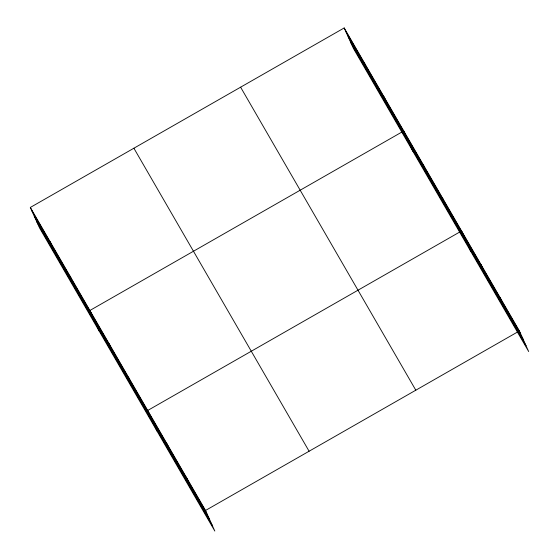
<?xml version="1.0" encoding="UTF-8"?>
<svg xmlns="http://www.w3.org/2000/svg" width="559" height="559" viewBox="0 0 559 559"><rect width="100%" height="100%" fill="white"/><g stroke="black" fill="none" stroke-linecap="round" stroke-linejoin="round"><path stroke-width="0.84" d="M30.319 207.452L205.523 510.465L214.817 531.05L39.612 228.044L30.319 207.452L344.183 27.95L519.388 330.956L528.681 351.548L353.477 48.535L344.183 27.95M205.523 510.465L519.388 330.956M345.476 30.808L520.681 333.814M348.117 36.656L523.322 339.669M350.835 42.687L526.04 345.693M240.608 87.19L415.812 390.196M133.894 148.219L309.099 451.225M31.604 210.317L206.816 513.323M34.246 216.165L209.457 519.171M36.971 222.189L212.175 525.201M500.116 297.626L501.409 300.483M480.845 264.295L482.131 267.153M470.867 251.55L461.573 230.965L147.702 410.474L157.002 431.059M442.295 197.634L443.587 200.492M423.023 164.304L424.316 167.162M413.045 151.559L403.752 130.974L89.887 310.476L99.181 331.068M383.893 96.63L385.186 99.488M364.042 62.294L365.327 65.151M186.252 477.134L187.538 479.992M166.973 443.804L168.266 446.662M128.43 377.143L129.723 380.001M109.159 343.806L110.451 346.671M70.029 276.139L71.321 278.997M50.17 241.795L51.463 244.653"/></g></svg>
